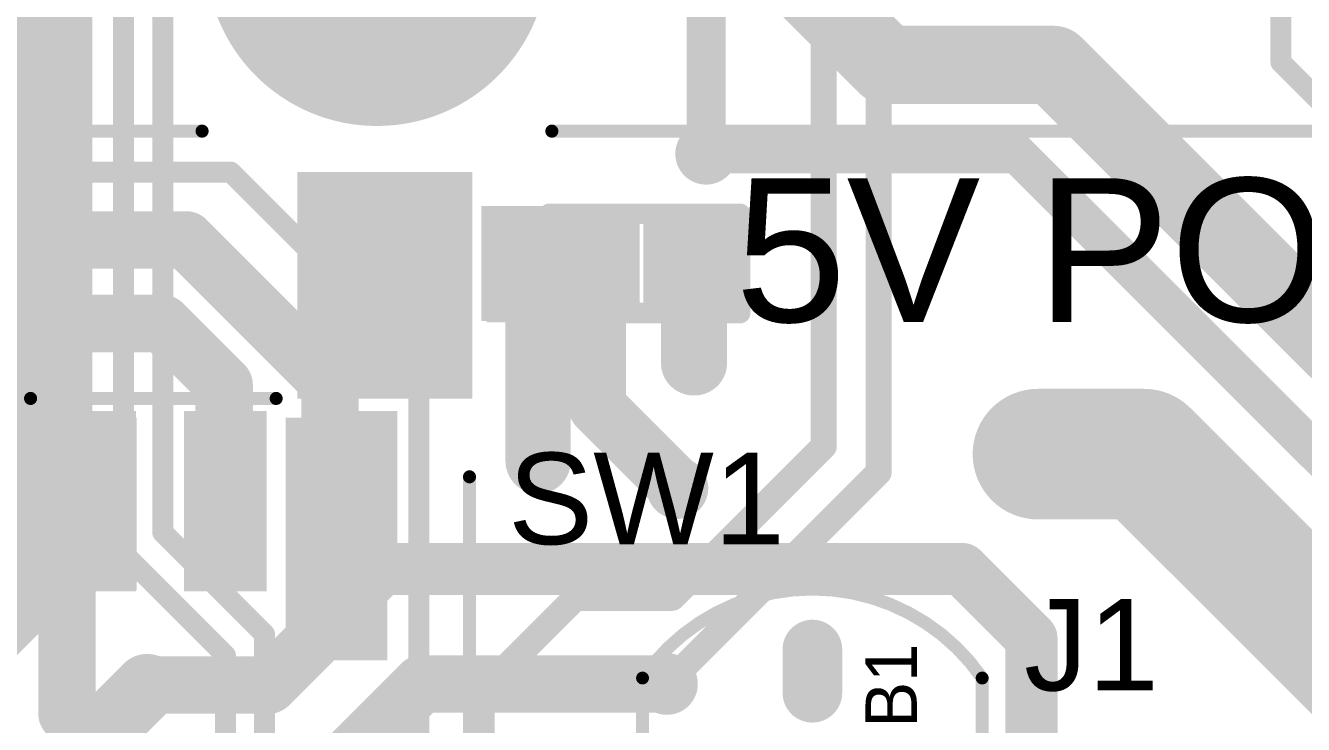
# Model space of a CAD drawing. Header units: millimetres. Extents: x -1.41 to 1.41, y -0.13 to 2.68.
# Drawn here: x -0.8745 to -0.3854, y 0.4985 to 0.7661 of the extents above; entities that cross this region are included whole.
import ezdxf

# ---------------------------------------------------------------- set-up
doc = ezdxf.new("R2010")
doc.units = ezdxf.units.MM
doc.header["$MEASUREMENT"] = 0
for name, color, linetype in [('BottomLayer', 5, 'Continuous'), ('BottomPaste', 16, 'Continuous'), ('BottomSolder', 6, 'Continuous'), ('Mechanical2', 216, 'Continuous'), ('MultiLayer', 9, 'Continuous'), ('PadHoleLayer', 156, 'Continuous'), ('TopLayer', 1, 'Continuous'), ('TopOverlay', 2, 'Continuous'), ('TopPaste', 8, 'Continuous'), ('TopSolder', 216, 'Continuous'), ('ViaHoleLayer', 16, 'Continuous')]:
    doc.layers.add(name, color=color, linetype=linetype)
doc.styles.add('Arial', font='', dxfattribs={"height": 0.2})
doc.styles.get('Arial').set_extended_font_data('Arial')

# ---------------------------------------------------------------- blocks, each defined once
blk = doc.blocks.new('T_______S______13___A________5')
at = {"layer": 'TopLayer'}
for points in [[(-0.20669, 0.11811), (-0.12795, 0.11811), (-0.12795, 0.05906), (-0.20669, 0.05906)], [(0.12795, 0.11811), (0.20669, 0.11811), (0.20669, 0.05906), (0.12795, 0.05906)], [(-0.20669, -0.05906), (-0.12795, -0.05906), (-0.12795, -0.11811), (-0.20669, -0.11811)], [(0.12795, -0.05906), (0.20669, -0.05906), (0.20669, -0.11811), (0.12795, -0.11811)]]:
    blk.add_hatch(color=1, dxfattribs=at).paths.add_polyline_path(points)
at = {"layer": 'TopPaste'}
for points in [[(-0.20669, 0.11811), (-0.12795, 0.11811), (-0.12795, 0.05906), (-0.20669, 0.05906)], [(0.12795, 0.11811), (0.20669, 0.11811), (0.20669, 0.05906), (0.12795, 0.05906)], [(-0.20669, -0.05906), (-0.12795, -0.05906), (-0.12795, -0.11811), (-0.20669, -0.11811)], [(0.12795, -0.05906), (0.20669, -0.05906), (0.20669, -0.11811), (0.12795, -0.11811)]]:
    blk.add_hatch(color=8, dxfattribs=at).paths.add_polyline_path(points)
at = {"layer": 'TopSolder'}
for points in [[(-0.21069, 0.12211), (-0.12395, 0.12211), (-0.12395, 0.05506), (-0.21069, 0.05506)], [(0.12395, 0.12211), (0.21069, 0.12211), (0.21069, 0.05506), (0.12395, 0.05506)], [(-0.21069, -0.05506), (-0.12395, -0.05506), (-0.12395, -0.12211), (-0.21069, -0.12211)], [(0.12395, -0.05506), (0.21069, -0.05506), (0.21069, -0.12211), (0.12395, -0.12211)]]:
    blk.add_hatch(color=216, dxfattribs=at).paths.add_polyline_path(points)
at = {"layer": 'TopOverlay', "const_width": 0.005}
for points in [[(-0.09, 0.121), (0.094, 0.121)], [(-0.124, 0.047), (-0.124, -0.047)], [(0.124, 0.047), (0.124, -0.047)], [(-0.09, -0.121), (0.094, -0.121)]]:
    blk.add_lwpolyline(points, dxfattribs=at)
at = {"layer": 'TopOverlay', "const_width": 0.0025}
for points in [[(-0.09125, 0.121, 1), (-0.08875, 0.121, 1)], [(0.09275, 0.121, 1), (0.09525, 0.121, 1)], [(-0.12525, 0.047, 1), (-0.12275, 0.047, 1)], [(0.12275, 0.047, 1), (0.12525, 0.047, 1)], [(-0.12525, -0.047, 1), (-0.12275, -0.047, 1)], [(0.12275, -0.047, 1), (0.12525, -0.047, 1)], [(-0.09125, -0.121, 1), (-0.08875, -0.121, 1)], [(0.09275, -0.121, 1), (0.09525, -0.121, 1)]]:
    blk.add_lwpolyline(points, format="xyb", close=True, dxfattribs=at)
blk = doc.blocks.new('R__0603_B_6')
at = {"layer": 'BottomLayer'}
for points in [[(-0.045, -0.0175), (-0.045, 0.0175), (-0.015, 0.0175), (-0.015, -0.0175)], [(0.015, -0.0175), (0.015, 0.0175), (0.045, 0.0175), (0.045, -0.0175)]]:
    blk.add_hatch(color=5, dxfattribs=at).paths.add_polyline_path(points)
at = {"layer": 'BottomPaste'}
for points in [[(-0.045, -0.0175), (-0.045, 0.0175), (-0.015, 0.0175), (-0.015, -0.0175)], [(0.015, -0.0175), (0.015, 0.0175), (0.045, 0.0175), (0.045, -0.0175)]]:
    blk.add_hatch(color=16, dxfattribs=at).paths.add_polyline_path(points)
at = {"layer": 'BottomSolder'}
for points in [[(-0.049, -0.0215), (-0.049, 0.0215), (-0.011, 0.0215), (-0.011, -0.0215)], [(0.011, -0.0215), (0.011, 0.0215), (0.049, 0.0215), (0.049, -0.0215)]]:
    blk.add_hatch(color=6, dxfattribs=at).paths.add_polyline_path(points)
blk = doc.blocks.new('SOIC_8_B_14')
at = {"layer": 'BottomLayer'}
for points in [[(-0.13681, 0.06319), (-0.13681, 0.08681), (-0.07579, 0.08681), (-0.07579, 0.06319)], [(0.07579, 0.06319), (0.07579, 0.08681), (0.13681, 0.08681), (0.13681, 0.06319)], [(-0.13681, 0.01319), (-0.13681, 0.03681), (-0.07579, 0.03681), (-0.07579, 0.01319)], [(0.07579, 0.01319), (0.07579, 0.03681), (0.13681, 0.03681), (0.13681, 0.01319)], [(-0.13681, -0.03681), (-0.13681, -0.01319), (-0.07579, -0.01319), (-0.07579, -0.03681)], [(0.07579, -0.03681), (0.07579, -0.01319), (0.13681, -0.01319), (0.13681, -0.03681)], [(-0.13681, -0.08681), (-0.13681, -0.06319), (-0.07579, -0.06319), (-0.07579, -0.08681)], [(0.07579, -0.08681), (0.07579, -0.06319), (0.13681, -0.06319), (0.13681, -0.08681)]]:
    blk.add_hatch(color=5, dxfattribs=at).paths.add_polyline_path(points)
at = {"layer": 'BottomPaste'}
for points in [[(-0.13681, 0.06319), (-0.13681, 0.08681), (-0.07579, 0.08681), (-0.07579, 0.06319)], [(0.07579, 0.06319), (0.07579, 0.08681), (0.13681, 0.08681), (0.13681, 0.06319)], [(-0.13681, 0.01319), (-0.13681, 0.03681), (-0.07579, 0.03681), (-0.07579, 0.01319)], [(0.07579, 0.01319), (0.07579, 0.03681), (0.13681, 0.03681), (0.13681, 0.01319)], [(-0.13681, -0.03681), (-0.13681, -0.01319), (-0.07579, -0.01319), (-0.07579, -0.03681)], [(0.07579, -0.03681), (0.07579, -0.01319), (0.13681, -0.01319), (0.13681, -0.03681)], [(-0.13681, -0.08681), (-0.13681, -0.06319), (-0.07579, -0.06319), (-0.07579, -0.08681)], [(0.07579, -0.08681), (0.07579, -0.06319), (0.13681, -0.06319), (0.13681, -0.08681)]]:
    blk.add_hatch(color=16, dxfattribs=at).paths.add_polyline_path(points)
at = {"layer": 'BottomSolder'}
for points in [[(-0.14081, 0.05919), (-0.14081, 0.09081), (-0.07179, 0.09081), (-0.07179, 0.05919)], [(0.07179, 0.05919), (0.07179, 0.09081), (0.14081, 0.09081), (0.14081, 0.05919)], [(-0.14081, 0.00919), (-0.14081, 0.04081), (-0.07179, 0.04081), (-0.07179, 0.00919)], [(0.07179, 0.00919), (0.07179, 0.04081), (0.14081, 0.04081), (0.14081, 0.00919)], [(-0.14081, -0.04081), (-0.14081, -0.00919), (-0.07179, -0.00919), (-0.07179, -0.04081)], [(0.07179, -0.04081), (0.07179, -0.00919), (0.14081, -0.00919), (0.14081, -0.04081)], [(-0.14081, -0.09081), (-0.14081, -0.05919), (-0.07179, -0.05919), (-0.07179, -0.09081)], [(0.07179, -0.09081), (0.07179, -0.05919), (0.14081, -0.05919), (0.14081, -0.09081)]]:
    blk.add_hatch(color=6, dxfattribs=at).paths.add_polyline_path(points)
blk = doc.blocks.new('5520425_3_39')
at = {"layer": 'PadHoleLayer'}
h = blk.add_hatch(color=156, dxfattribs=at)
edge = h.paths.add_edge_path()
edge.add_arc((0.2, -0.175), 0.06555, 0, 360)
at = {"layer": 'TopOverlay', "const_width": 0.005}
for points in [[(0.26752, -0.10807), (0.26752, 0.19508)], [(0.26752, -0.43524), (0.26752, -0.24193)]]:
    blk.add_lwpolyline(points, dxfattribs=at)
at = {"layer": 'TopOverlay', "const_width": 0.0025}
for points in [[(0.26627, -0.10807, 1), (0.26877, -0.10807, 1)], [(0.26627, -0.24193, 1), (0.26877, -0.24193, 1)]]:
    blk.add_lwpolyline(points, format="xyb", close=True, dxfattribs=at)
blk = doc.blocks.new('MC_318FB_41')
at = {"layer": 'BottomLayer'}
h = blk.add_hatch(color=5, dxfattribs=at)
edge = h.paths.add_edge_path()
edge.add_arc((-0.09449, 0.08465), 0.01969, 0, 360)
h = blk.add_hatch(color=5, dxfattribs=at)
edge = h.paths.add_edge_path()
edge.add_arc((0.09449, 0.08465), 0.01969, 0, 360)
h = blk.add_hatch(color=5, dxfattribs=at)
edge = h.paths.add_edge_path()
edge.add_arc((-0.09449, -0.08465), 0.01969, 0, 360)
h = blk.add_hatch(color=5, dxfattribs=at)
edge = h.paths.add_edge_path()
edge.add_arc((0.09449, -0.08465), 0.01969, 0, 360)
at = {"layer": 'BottomSolder'}
h = blk.add_hatch(color=6, dxfattribs=at)
edge = h.paths.add_edge_path()
edge.add_arc((-0.09449, 0.08465), 0.02369, 0, 360)
h = blk.add_hatch(color=6, dxfattribs=at)
edge = h.paths.add_edge_path()
edge.add_arc((0.09449, 0.08465), 0.02369, 0, 360)
h = blk.add_hatch(color=6, dxfattribs=at)
edge = h.paths.add_edge_path()
edge.add_arc((-0.14764, 0), 0.004, 0, 360)
h = blk.add_hatch(color=6, dxfattribs=at)
edge = h.paths.add_edge_path()
edge.add_arc((0.14764, 0), 0.004, 0, 360)
h = blk.add_hatch(color=6, dxfattribs=at)
edge = h.paths.add_edge_path()
edge.add_arc((-0.09449, -0.08465), 0.02369, 0, 360)
h = blk.add_hatch(color=6, dxfattribs=at)
edge = h.paths.add_edge_path()
edge.add_arc((0.09449, -0.08465), 0.02369, 0, 360)
at = {"layer": 'MultiLayer'}
h = blk.add_hatch(color=9, dxfattribs=at)
edge = h.paths.add_edge_path()
edge.add_arc((-0.09449, 0.08465), 0.01969, 0, 360)
h = blk.add_hatch(color=9, dxfattribs=at)
edge = h.paths.add_edge_path()
edge.add_arc((0.09449, 0.08465), 0.01969, 0, 360)
h = blk.add_hatch(color=9, dxfattribs=at)
edge = h.paths.add_edge_path()
edge.add_arc((-0.09449, -0.08465), 0.01969, 0, 360)
h = blk.add_hatch(color=9, dxfattribs=at)
edge = h.paths.add_edge_path()
edge.add_arc((0.09449, -0.08465), 0.01969, 0, 360)
at = {"layer": 'PadHoleLayer'}
h = blk.add_hatch(color=156, dxfattribs=at)
edge = h.paths.add_edge_path()
edge.add_arc((-0.09449, 0.08465), 0.01378, 0, 360)
h = blk.add_hatch(color=156, dxfattribs=at)
edge = h.paths.add_edge_path()
edge.add_arc((0.09449, 0.08465), 0.01378, 0, 360)
h = blk.add_hatch(color=156, dxfattribs=at)
edge = h.paths.add_edge_path()
edge.add_arc((-0.14764, 0), 0.01299, 0, 360)
h = blk.add_hatch(color=156, dxfattribs=at)
edge = h.paths.add_edge_path()
edge.add_arc((0.13937, 0), 0.01142, 90, 270)
edge.add_line((0.13937, -0.01142), (0.15591, -0.01142))
edge.add_arc((0.15591, 0), 0.01142, 270, 450)
edge.add_line((0.15591, 0.01142), (0.13937, 0.01142))
h = blk.add_hatch(color=156, dxfattribs=at)
edge = h.paths.add_edge_path()
edge.add_arc((-0.09449, -0.08465), 0.01378, 0, 360)
h = blk.add_hatch(color=156, dxfattribs=at)
edge = h.paths.add_edge_path()
edge.add_arc((0.09449, -0.08465), 0.01378, 0, 360)
at = {"layer": 'TopLayer'}
h = blk.add_hatch(color=1, dxfattribs=at)
edge = h.paths.add_edge_path()
edge.add_arc((-0.09449, 0.08465), 0.01969, 0, 360)
h = blk.add_hatch(color=1, dxfattribs=at)
edge = h.paths.add_edge_path()
edge.add_arc((0.09449, 0.08465), 0.01969, 0, 360)
for points in [[(-0.11417, 0.04803), (-0.10236, 0.04803), (-0.10236, 0.00866), (-0.11417, 0.00866)], [(-0.09449, 0.04803), (-0.08268, 0.04803), (-0.08268, 0.00866), (-0.09449, 0.00866)], [(-0.0748, 0.04803), (-0.06299, 0.04803), (-0.06299, 0.00866), (-0.0748, 0.00866)], [(-0.05512, 0.04803), (-0.04331, 0.04803), (-0.04331, 0.00866), (-0.05512, 0.00866)], [(-0.03543, 0.04803), (-0.02362, 0.04803), (-0.02362, 0.00866), (-0.03543, 0.00866)], [(-0.01575, 0.04803), (-0.00394, 0.04803), (-0.00394, 0.00866), (-0.01575, 0.00866)], [(0.00394, 0.04803), (0.01575, 0.04803), (0.01575, 0.00866), (0.00394, 0.00866)], [(0.02362, 0.04803), (0.03543, 0.04803), (0.03543, 0.00866), (0.02362, 0.00866)], [(0.04331, 0.04803), (0.05512, 0.04803), (0.05512, 0.00866), (0.04331, 0.00866)], [(0.06299, 0.04803), (0.0748, 0.04803), (0.0748, 0.00866), (0.06299, 0.00866)], [(0.08268, 0.04803), (0.09449, 0.04803), (0.09449, 0.00866), (0.08268, 0.00866)], [(0.10236, 0.04803), (0.11417, 0.04803), (0.11417, 0.00866), (0.10236, 0.00866)], [(-0.11417, -0.00866), (-0.10236, -0.00866), (-0.10236, -0.04803), (-0.11417, -0.04803)], [(-0.09449, -0.00866), (-0.08268, -0.00866), (-0.08268, -0.04803), (-0.09449, -0.04803)], [(-0.0748, -0.00866), (-0.06299, -0.00866), (-0.06299, -0.04803), (-0.0748, -0.04803)], [(-0.05512, -0.00866), (-0.04331, -0.00866), (-0.04331, -0.04803), (-0.05512, -0.04803)], [(-0.03543, -0.00866), (-0.02362, -0.00866), (-0.02362, -0.04803), (-0.03543, -0.04803)], [(-0.01575, -0.00866), (-0.00394, -0.00866), (-0.00394, -0.04803), (-0.01575, -0.04803)], [(0.00394, -0.00866), (0.01575, -0.00866), (0.01575, -0.04803), (0.00394, -0.04803)], [(0.02362, -0.00866), (0.03543, -0.00866), (0.03543, -0.04803), (0.02362, -0.04803)], [(0.04331, -0.00866), (0.05512, -0.00866), (0.05512, -0.04803), (0.04331, -0.04803)], [(0.06299, -0.00866), (0.0748, -0.00866), (0.0748, -0.04803), (0.06299, -0.04803)], [(0.08268, -0.00866), (0.09449, -0.00866), (0.09449, -0.04803), (0.08268, -0.04803)], [(0.10236, -0.00866), (0.11417, -0.00866), (0.11417, -0.04803), (0.10236, -0.04803)]]:
    blk.add_hatch(color=1, dxfattribs=at).paths.add_polyline_path(points)
h = blk.add_hatch(color=1, dxfattribs=at)
edge = h.paths.add_edge_path()
edge.add_arc((-0.09449, -0.08465), 0.01969, 0, 360)
h = blk.add_hatch(color=1, dxfattribs=at)
edge = h.paths.add_edge_path()
edge.add_arc((0.09449, -0.08465), 0.01969, 0, 360)
at = {"layer": 'TopPaste'}
for points in [[(-0.11417, 0.04803), (-0.10236, 0.04803), (-0.10236, 0.00866), (-0.11417, 0.00866)], [(-0.09449, 0.04803), (-0.08268, 0.04803), (-0.08268, 0.00866), (-0.09449, 0.00866)], [(-0.0748, 0.04803), (-0.06299, 0.04803), (-0.06299, 0.00866), (-0.0748, 0.00866)], [(-0.05512, 0.04803), (-0.04331, 0.04803), (-0.04331, 0.00866), (-0.05512, 0.00866)], [(-0.03543, 0.04803), (-0.02362, 0.04803), (-0.02362, 0.00866), (-0.03543, 0.00866)], [(-0.01575, 0.04803), (-0.00394, 0.04803), (-0.00394, 0.00866), (-0.01575, 0.00866)], [(0.00394, 0.04803), (0.01575, 0.04803), (0.01575, 0.00866), (0.00394, 0.00866)], [(0.02362, 0.04803), (0.03543, 0.04803), (0.03543, 0.00866), (0.02362, 0.00866)], [(0.04331, 0.04803), (0.05512, 0.04803), (0.05512, 0.00866), (0.04331, 0.00866)], [(0.06299, 0.04803), (0.0748, 0.04803), (0.0748, 0.00866), (0.06299, 0.00866)], [(0.08268, 0.04803), (0.09449, 0.04803), (0.09449, 0.00866), (0.08268, 0.00866)], [(0.10236, 0.04803), (0.11417, 0.04803), (0.11417, 0.00866), (0.10236, 0.00866)], [(-0.11417, -0.00866), (-0.10236, -0.00866), (-0.10236, -0.04803), (-0.11417, -0.04803)], [(-0.09449, -0.00866), (-0.08268, -0.00866), (-0.08268, -0.04803), (-0.09449, -0.04803)], [(-0.0748, -0.00866), (-0.06299, -0.00866), (-0.06299, -0.04803), (-0.0748, -0.04803)], [(-0.05512, -0.00866), (-0.04331, -0.00866), (-0.04331, -0.04803), (-0.05512, -0.04803)], [(-0.03543, -0.00866), (-0.02362, -0.00866), (-0.02362, -0.04803), (-0.03543, -0.04803)], [(-0.01575, -0.00866), (-0.00394, -0.00866), (-0.00394, -0.04803), (-0.01575, -0.04803)], [(0.00394, -0.00866), (0.01575, -0.00866), (0.01575, -0.04803), (0.00394, -0.04803)], [(0.02362, -0.00866), (0.03543, -0.00866), (0.03543, -0.04803), (0.02362, -0.04803)], [(0.04331, -0.00866), (0.05512, -0.00866), (0.05512, -0.04803), (0.04331, -0.04803)], [(0.06299, -0.00866), (0.0748, -0.00866), (0.0748, -0.04803), (0.06299, -0.04803)], [(0.08268, -0.00866), (0.09449, -0.00866), (0.09449, -0.04803), (0.08268, -0.04803)], [(0.10236, -0.00866), (0.11417, -0.00866), (0.11417, -0.04803), (0.10236, -0.04803)]]:
    blk.add_hatch(color=8, dxfattribs=at).paths.add_polyline_path(points)
at = {"layer": 'TopSolder'}
h = blk.add_hatch(color=216, dxfattribs=at)
edge = h.paths.add_edge_path()
edge.add_arc((-0.09449, 0.08465), 0.02369, 0, 360)
h = blk.add_hatch(color=216, dxfattribs=at)
edge = h.paths.add_edge_path()
edge.add_arc((0.09449, 0.08465), 0.02369, 0, 360)
for points in [[(-0.11817, 0.05203), (-0.09836, 0.05203), (-0.09836, 0.00466), (-0.11817, 0.00466)], [(-0.09849, 0.05203), (-0.07868, 0.05203), (-0.07868, 0.00466), (-0.09849, 0.00466)], [(-0.0788, 0.05203), (-0.05899, 0.05203), (-0.05899, 0.00466), (-0.0788, 0.00466)], [(-0.05912, 0.05203), (-0.03931, 0.05203), (-0.03931, 0.00466), (-0.05912, 0.00466)], [(-0.03943, 0.05203), (-0.01962, 0.05203), (-0.01962, 0.00466), (-0.03943, 0.00466)], [(-0.01975, 0.05203), (0.00006, 0.05203), (0.00006, 0.00466), (-0.01975, 0.00466)], [(-0.00006, 0.05203), (0.01975, 0.05203), (0.01975, 0.00466), (-0.00006, 0.00466)], [(0.01962, 0.05203), (0.03943, 0.05203), (0.03943, 0.00466), (0.01962, 0.00466)], [(0.03931, 0.05203), (0.05912, 0.05203), (0.05912, 0.00466), (0.03931, 0.00466)], [(0.05899, 0.05203), (0.0788, 0.05203), (0.0788, 0.00466), (0.05899, 0.00466)], [(0.07868, 0.05203), (0.09849, 0.05203), (0.09849, 0.00466), (0.07868, 0.00466)], [(0.09836, 0.05203), (0.11817, 0.05203), (0.11817, 0.00466), (0.09836, 0.00466)], [(-0.11817, -0.00466), (-0.09836, -0.00466), (-0.09836, -0.05203), (-0.11817, -0.05203)], [(-0.09849, -0.00466), (-0.07868, -0.00466), (-0.07868, -0.05203), (-0.09849, -0.05203)], [(-0.0788, -0.00466), (-0.05899, -0.00466), (-0.05899, -0.05203), (-0.0788, -0.05203)], [(-0.05912, -0.00466), (-0.03931, -0.00466), (-0.03931, -0.05203), (-0.05912, -0.05203)], [(-0.03943, -0.00466), (-0.01962, -0.00466), (-0.01962, -0.05203), (-0.03943, -0.05203)], [(-0.01975, -0.00466), (0.00006, -0.00466), (0.00006, -0.05203), (-0.01975, -0.05203)], [(-0.00006, -0.00466), (0.01975, -0.00466), (0.01975, -0.05203), (-0.00006, -0.05203)], [(0.01962, -0.00466), (0.03943, -0.00466), (0.03943, -0.05203), (0.01962, -0.05203)], [(0.03931, -0.00466), (0.05912, -0.00466), (0.05912, -0.05203), (0.03931, -0.05203)], [(0.05899, -0.00466), (0.0788, -0.00466), (0.0788, -0.05203), (0.05899, -0.05203)], [(0.07868, -0.00466), (0.09849, -0.00466), (0.09849, -0.05203), (0.07868, -0.05203)], [(0.09836, -0.00466), (0.11817, -0.00466), (0.11817, -0.05203), (0.09836, -0.05203)]]:
    blk.add_hatch(color=216, dxfattribs=at).paths.add_polyline_path(points)
h = blk.add_hatch(color=216, dxfattribs=at)
edge = h.paths.add_edge_path()
edge.add_arc((-0.14764, 0), 0.004, 0, 360)
h = blk.add_hatch(color=216, dxfattribs=at)
edge = h.paths.add_edge_path()
edge.add_arc((0.14764, 0), 0.004, 0, 360)
h = blk.add_hatch(color=216, dxfattribs=at)
edge = h.paths.add_edge_path()
edge.add_arc((-0.09449, -0.08465), 0.02369, 0, 360)
h = blk.add_hatch(color=216, dxfattribs=at)
edge = h.paths.add_edge_path()
edge.add_arc((0.09449, -0.08465), 0.02369, 0, 360)
at = {"layer": 'TopOverlay', "const_width": 0.00492}
for points in [[(-0.14, -0.065, -0.558791), (-0.14, 0.065)], [(0.145, 0.065, -0.523952), (0.145, -0.065)]]:
    blk.add_lwpolyline(points, format="xyb", dxfattribs=at)
for points in [[(-0.14, 0.06501), (0.145, 0.06501)], [(-0.14, -0.06499), (0.145, -0.06499)]]:
    blk.add_lwpolyline(points, dxfattribs=at)
at = {"layer": 'TopOverlay', "const_width": 0.00246}
for points in [[(-0.14123, 0.06501, 1), (-0.13877, 0.06501, 1)], [(-0.14123, 0.065, 1), (-0.13877, 0.065, 1)], [(0.14377, 0.06501, 1), (0.14623, 0.06501, 1)], [(0.14377, 0.065, 1), (0.14623, 0.065, 1)], [(-0.14123, -0.06499, 1), (-0.13877, -0.06499, 1)], [(-0.14123, -0.065, 1), (-0.13877, -0.065, 1)], [(0.14377, -0.06499, 1), (0.14623, -0.06499, 1)], [(0.14377, -0.065, 1), (0.14623, -0.065, 1)]]:
    blk.add_lwpolyline(points, format="xyb", close=True, dxfattribs=at)
at = {"layer": 'TopOverlay'}
for s, p in [('A1', (-0.151, 0.027)), ('B1', (0.126, -0.04))]:
    blk.add_text(s, height=0.019685, dxfattribs=at).set_placement(p)
blk = doc.blocks.new('LED_0402_128')
at = {"layer": 'TopLayer'}
for points in [[(-0.03091, 0.01417), (-0.0065, 0.01417), (-0.0065, -0.01417), (-0.03091, -0.01417)], [(0.0065, 0.01417), (0.03091, 0.01417), (0.03091, -0.01417), (0.0065, -0.01417)]]:
    blk.add_hatch(color=1, dxfattribs=at).paths.add_polyline_path(points)
at = {"layer": 'TopOverlay'}
blk.add_hatch(color=2, dxfattribs=at).paths.add_polyline_path([(0.037, -0.022), (0.063, -0.022), (0.063, 0.022), (0.037, 0.022)])
at = {"layer": 'TopPaste'}
for points in [[(-0.03091, 0.01417), (-0.0065, 0.01417), (-0.0065, -0.01417), (-0.03091, -0.01417)], [(0.0065, 0.01417), (0.03091, 0.01417), (0.03091, -0.01417), (0.0065, -0.01417)]]:
    blk.add_hatch(color=8, dxfattribs=at).paths.add_polyline_path(points)
at = {"layer": 'TopSolder'}
for points in [[(-0.03491, 0.01817), (-0.0025, 0.01817), (-0.0025, -0.01817), (-0.03491, -0.01817)], [(0.0025, 0.01817), (0.03491, 0.01817), (0.03491, -0.01817), (0.0025, -0.01817)]]:
    blk.add_hatch(color=216, dxfattribs=at).paths.add_polyline_path(points)
at = {"layer": 'TopOverlay', "const_width": 0.00787}
for points in [[(0.037, 0.019), (-0.036, 0.019)], [(-0.036, 0.019), (-0.036, -0.019)], [(0.037, 0.019), (0.037, -0.019)], [(0.037, -0.019), (-0.036, -0.019)]]:
    blk.add_lwpolyline(points, dxfattribs=at)
at = {"layer": 'TopOverlay', "const_width": 0.00394}
for points in [[(-0.03797, 0.019, 1), (-0.03403, 0.019, 1)], [(-0.03797, 0.019, 1), (-0.03403, 0.019, 1)], [(0.03503, 0.019, 1), (0.03897, 0.019, 1)], [(0.03503, 0.019, 1), (0.03897, 0.019, 1)], [(-0.03797, -0.019, 1), (-0.03403, -0.019, 1)], [(-0.03797, -0.019, 1), (-0.03403, -0.019, 1)], [(0.03503, -0.019, 1), (0.03897, -0.019, 1)], [(0.03503, -0.019, 1), (0.03897, -0.019, 1)]]:
    blk.add_lwpolyline(points, format="xyb", close=True, dxfattribs=at)

msp = doc.modelspace()

# ---------------------------------------------------------------- hatches: boundary and pattern name
at = {"layer": 'BottomLayer'}
h = msp.add_hatch(color=5, dxfattribs=at)
edge = h.paths.add_edge_path()
edge.add_arc((-0.614, 0.717), 0.01181, 0, 360)
h = msp.add_hatch(color=5, dxfattribs=at)
edge = h.paths.add_edge_path()
edge.add_arc((-0.61865, 0.63679), 0.01181, 0, 360)
for points in [[(-0.872, 0.55), (-0.832, 0.55), (-0.832, 0.616), (-0.872, 0.616)], [(-0.775, 0.523), (-0.736, 0.523), (-0.736, 0.616), (-0.775, 0.616)]]:
    msp.add_hatch(color=5, dxfattribs=at).paths.add_polyline_path(points)
h = msp.add_hatch(color=5, dxfattribs=at)
edge = h.paths.add_edge_path()
edge.add_arc((-0.487, 0.602), 0.01181, 0, 360)
h = msp.add_hatch(color=5, dxfattribs=at)
edge = h.paths.add_edge_path()
edge.add_arc((-0.678, 0.599), 0.01181, 0, 360)
h = msp.add_hatch(color=5, dxfattribs=at)
edge = h.paths.add_edge_path()
edge.add_arc((-0.625, 0.589), 0.01181, 0, 360)
h = msp.add_hatch(color=5, dxfattribs=at)
edge = h.paths.add_edge_path()
edge.add_arc((-0.76, 0.537), 0.01181, 0, 360)
h = msp.add_hatch(color=5, dxfattribs=at)
edge = h.paths.add_edge_path()
edge.add_arc((-0.82742, 0.51358), 0.01181, 0, 360)
h = msp.add_hatch(color=5, dxfattribs=at)
edge = h.paths.add_edge_path()
edge.add_arc((-0.629, 0.514), 0.01181, 0, 360)
at = {"layer": 'BottomSolder'}
h = msp.add_hatch(color=6, dxfattribs=at)
edge = h.paths.add_edge_path()
edge.add_arc((-0.614, 0.717), 0.00591, 0, 360)
h = msp.add_hatch(color=6, dxfattribs=at)
edge = h.paths.add_edge_path()
edge.add_arc((-0.61865, 0.63679), 0.00591, 0, 360)
h = msp.add_hatch(color=6, dxfattribs=at)
edge = h.paths.add_edge_path()
edge.add_arc((-0.487, 0.602), 0.00591, 0, 360)
h = msp.add_hatch(color=6, dxfattribs=at)
edge = h.paths.add_edge_path()
edge.add_arc((-0.678, 0.599), 0.00591, 0, 360)
h = msp.add_hatch(color=6, dxfattribs=at)
edge = h.paths.add_edge_path()
edge.add_arc((-0.625, 0.589), 0.00591, 0, 360)
h = msp.add_hatch(color=6, dxfattribs=at)
edge = h.paths.add_edge_path()
edge.add_arc((-0.76, 0.537), 0.00591, 0, 360)
h = msp.add_hatch(color=6, dxfattribs=at)
edge = h.paths.add_edge_path()
edge.add_arc((-0.82742, 0.51358), 0.00591, 0, 360)
h = msp.add_hatch(color=6, dxfattribs=at)
edge = h.paths.add_edge_path()
edge.add_arc((-0.629, 0.514), 0.00591, 0, 360)
at = {"layer": 'TopLayer'}
h = msp.add_hatch(color=1, dxfattribs=at)
edge = h.paths.add_edge_path()
edge.add_arc((-0.614, 0.717), 0.01181, 0, 360)
h = msp.add_hatch(color=1, dxfattribs=at)
edge = h.paths.add_edge_path()
edge.add_arc((-0.61865, 0.63679), 0.01181, 0, 360)
h = msp.add_hatch(color=1, dxfattribs=at)
edge = h.paths.add_edge_path()
edge.add_arc((-0.487, 0.602), 0.01181, 0, 360)
h = msp.add_hatch(color=1, dxfattribs=at)
edge = h.paths.add_edge_path()
edge.add_arc((-0.678, 0.599), 0.01181, 0, 360)
h = msp.add_hatch(color=1, dxfattribs=at)
edge = h.paths.add_edge_path()
edge.add_arc((-0.625, 0.589), 0.01181, 0, 360)
h = msp.add_hatch(color=1, dxfattribs=at)
edge = h.paths.add_edge_path()
edge.add_arc((-0.76, 0.537), 0.01181, 0, 360)
h = msp.add_hatch(color=1, dxfattribs=at)
edge = h.paths.add_edge_path()
edge.add_arc((-0.82742, 0.51358), 0.01181, 0, 360)
h = msp.add_hatch(color=1, dxfattribs=at)
edge = h.paths.add_edge_path()
edge.add_arc((-0.629, 0.514), 0.01181, 0, 360)
at = {"layer": 'TopSolder'}
h = msp.add_hatch(color=216, dxfattribs=at)
edge = h.paths.add_edge_path()
edge.add_arc((-0.614, 0.717), 0.00591, 0, 360)
h = msp.add_hatch(color=216, dxfattribs=at)
edge = h.paths.add_edge_path()
edge.add_arc((-0.61865, 0.63679), 0.00591, 0, 360)
h = msp.add_hatch(color=216, dxfattribs=at)
edge = h.paths.add_edge_path()
edge.add_arc((-0.487, 0.602), 0.00591, 0, 360)
h = msp.add_hatch(color=216, dxfattribs=at)
edge = h.paths.add_edge_path()
edge.add_arc((-0.678, 0.599), 0.00591, 0, 360)
h = msp.add_hatch(color=216, dxfattribs=at)
edge = h.paths.add_edge_path()
edge.add_arc((-0.625, 0.589), 0.00591, 0, 360)
h = msp.add_hatch(color=216, dxfattribs=at)
edge = h.paths.add_edge_path()
edge.add_arc((-0.76, 0.537), 0.00591, 0, 360)
h = msp.add_hatch(color=216, dxfattribs=at)
edge = h.paths.add_edge_path()
edge.add_arc((-0.82742, 0.51358), 0.00591, 0, 360)
h = msp.add_hatch(color=216, dxfattribs=at)
edge = h.paths.add_edge_path()
edge.add_arc((-0.629, 0.514), 0.00591, 0, 360)
at = {"layer": 'ViaHoleLayer'}
h = msp.add_hatch(color=16, dxfattribs=at)
edge = h.paths.add_edge_path()
edge.add_arc((-0.614, 0.717), 0.00591, 0, 360)
h = msp.add_hatch(color=16, dxfattribs=at)
edge = h.paths.add_edge_path()
edge.add_arc((-0.61865, 0.63679), 0.00591, 0, 360)
h = msp.add_hatch(color=16, dxfattribs=at)
edge = h.paths.add_edge_path()
edge.add_arc((-0.487, 0.602), 0.00591, 0, 360)
h = msp.add_hatch(color=16, dxfattribs=at)
edge = h.paths.add_edge_path()
edge.add_arc((-0.678, 0.599), 0.00591, 0, 360)
h = msp.add_hatch(color=16, dxfattribs=at)
edge = h.paths.add_edge_path()
edge.add_arc((-0.625, 0.589), 0.00591, 0, 360)
h = msp.add_hatch(color=16, dxfattribs=at)
edge = h.paths.add_edge_path()
edge.add_arc((-0.76, 0.537), 0.00591, 0, 360)
h = msp.add_hatch(color=16, dxfattribs=at)
edge = h.paths.add_edge_path()
edge.add_arc((-0.82742, 0.51358), 0.00591, 0, 360)
h = msp.add_hatch(color=16, dxfattribs=at)
edge = h.paths.add_edge_path()
edge.add_arc((-0.629, 0.514), 0.00591, 0, 360)

# ---------------------------------------------------------------- linework, layer by layer
at = {"layer": 'BottomLayer'}
for points, const_width in [([(-0.548, 0.595), (-0.548, 0.95)], 0.01), ([(-0.569, 0.605), (-0.569, 0.903)], 0.01), ([(-0.614, 0.717), (-0.614, 0.832)], 0.015), ([(-0.394, 0.752), (-0.394, 0.808)], 0.008), ([(-0.394, 0.752), (-0.253, 0.611)], 0.008), ([(-0.927, 0.71), (-0.796, 0.71)], 0.008), ([(-0.796, 0.71), (-0.724, 0.638)], 0.008), ([(-0.935, 0.684), (-0.81299, 0.684)], 0.022), ([(-0.81299, 0.684), (-0.758, 0.62901)], 0.022), ([(-0.67831, 0.59931), (-0.67831, 0.67531)], 0.025), ([(-0.679, 0.676), (-0.67831, 0.67531)], 0.022), ([(-0.61882, 0.63696), (-0.61882, 0.67318)], 0.025), ([(-0.61882, 0.67318), (-0.61869, 0.67331)], 0.022), ([(-0.961, 0.652), (-0.822, 0.652)], 0.022), ([(-0.822, 0.652), (-0.7985, 0.6285)], 0.022), ([(-0.61882, 0.63696), (-0.61865, 0.63679)], 0.022), ([(-0.724, 0.23), (-0.724, 0.638)], 0.008), ([(-0.7985, 0.5845), (-0.7985, 0.6285)], 0.022), ([(-0.758, 0.58531), (-0.758, 0.62901)], 0.022), ([(-0.67831, 0.59931), (-0.678, 0.599)], 0.022), ([(-0.627, 0.547), (-0.569, 0.605)], 0.01), ([(-0.758, 0.58531), (-0.75381, 0.5895)], 0.022), ([(-0.629, 0.514), (-0.548, 0.595)], 0.01), ([(-0.7985, 0.5845), (-0.798, 0.584)], 0.022), ([(-0.74881, 0.56449), (-0.74881, 0.58531)], 0.022), ([(-0.85862, 0.52735), (-0.85862, 0.57262)], 0.022), ([(-0.75969, 0.55361), (-0.74881, 0.56449)], 0.022), ([(-0.75969, 0.53625), (-0.75969, 0.55361)], 0.022), ([(-0.7, 0.511), (-0.664, 0.547)], 0.01), ([(-0.664, 0.547), (-0.627, 0.547)], 0.01), ([(-0.78142, 0.51358), (-0.75969, 0.53531)], 0.022), ([(-0.85862, 0.50262), (-0.85862, 0.52735)], 0.022), ([(-0.82742, 0.51358), (-0.78142, 0.51358)], 0.022), ([(-0.85862, 0.50262), (-0.833, 0.477)], 0.022), ([(-0.7, 0.439), (-0.7, 0.511)], 0.01)]:
    msp.add_lwpolyline(points, dxfattribs=dict(at, const_width=const_width))
for points, const_width in [([(-0.396, 0.752, 1), (-0.392, 0.752, 1)], 0.004), ([(-0.396, 0.752, 1), (-0.392, 0.752, 1)], 0.004), ([(-0.61775, 0.717, 1), (-0.61025, 0.717, 1)], 0.0075), ([(-0.798, 0.71, 1), (-0.794, 0.71, 1)], 0.004), ([(-0.798, 0.71, 1), (-0.794, 0.71, 1)], 0.004), ([(-0.81849, 0.684, 1), (-0.80749, 0.684, 1)], 0.011), ([(-0.81849, 0.684, 1), (-0.80749, 0.684, 1)], 0.011), ([(-0.68456, 0.67531, 1), (-0.67206, 0.67531, 1)], 0.0125), ([(-0.6845, 0.676, 1), (-0.6735, 0.676, 1)], 0.011), ([(-0.68381, 0.67531, 1), (-0.67281, 0.67531, 1)], 0.011), ([(-0.62507, 0.67318, 1), (-0.61257, 0.67318, 1)], 0.0125), ([(-0.62432, 0.67318, 1), (-0.61332, 0.67318, 1)], 0.011), ([(-0.62419, 0.67331, 1), (-0.61319, 0.67331, 1)], 0.011), ([(-0.8275, 0.652, 1), (-0.8165, 0.652, 1)], 0.011), ([(-0.8275, 0.652, 1), (-0.8165, 0.652, 1)], 0.011), ([(-0.62507, 0.63696, 1), (-0.61257, 0.63696, 1)], 0.0125), ([(-0.62432, 0.63696, 1), (-0.61332, 0.63696, 1)], 0.011), ([(-0.62415, 0.63679, 1), (-0.61315, 0.63679, 1)], 0.011), ([(-0.726, 0.638, 1), (-0.722, 0.638, 1)], 0.004), ([(-0.726, 0.638, 1), (-0.722, 0.638, 1)], 0.004), ([(-0.804, 0.6285, 1), (-0.793, 0.6285, 1)], 0.011), ([(-0.804, 0.6285, 1), (-0.793, 0.6285, 1)], 0.011), ([(-0.7635, 0.62901, 1), (-0.7525, 0.62901, 1)], 0.011), ([(-0.7635, 0.62901, 1), (-0.7525, 0.62901, 1)], 0.011), ([(-0.68456, 0.59931, 1), (-0.67206, 0.59931, 1)], 0.0125), ([(-0.68381, 0.59931, 1), (-0.67281, 0.59931, 1)], 0.011), ([(-0.6835, 0.599, 1), (-0.6725, 0.599, 1)], 0.011), ([(-0.5715, 0.605, 1), (-0.5665, 0.605, 1)], 0.005), ([(-0.5715, 0.605, 1), (-0.5665, 0.605, 1)], 0.005), ([(-0.75931, 0.5895, 1), (-0.74831, 0.5895, 1)], 0.011), ([(-0.5505, 0.595, 1), (-0.5455, 0.595, 1)], 0.005), ([(-0.5505, 0.595, 1), (-0.5455, 0.595, 1)], 0.005), ([(-0.804, 0.5845, 1), (-0.793, 0.5845, 1)], 0.011), ([(-0.804, 0.5845, 1), (-0.793, 0.5845, 1)], 0.011), ([(-0.8035, 0.584, 1), (-0.7925, 0.584, 1)], 0.011), ([(-0.7635, 0.58531, 1), (-0.7525, 0.58531, 1)], 0.011), ([(-0.7635, 0.58531, 1), (-0.7525, 0.58531, 1)], 0.011), ([(-0.75431, 0.58531, 1), (-0.74331, 0.58531, 1)], 0.011), ([(-0.86412, 0.57262, 1), (-0.85312, 0.57262, 1)], 0.011), ([(-0.75431, 0.56449, 1), (-0.74331, 0.56449, 1)], 0.011), ([(-0.75431, 0.56449, 1), (-0.74331, 0.56449, 1)], 0.011), ([(-0.76519, 0.55361, 1), (-0.75419, 0.55361, 1)], 0.011), ([(-0.76519, 0.55361, 1), (-0.75419, 0.55361, 1)], 0.011), ([(-0.6665, 0.547, 1), (-0.6615, 0.547, 1)], 0.005), ([(-0.6665, 0.547, 1), (-0.6615, 0.547, 1)], 0.005), ([(-0.6295, 0.547, 1), (-0.6245, 0.547, 1)], 0.005), ([(-0.6295, 0.547, 1), (-0.6245, 0.547, 1)], 0.005), ([(-0.76519, 0.53625, 1), (-0.75419, 0.53625, 1)], 0.011), ([(-0.76519, 0.53531, 1), (-0.75419, 0.53531, 1)], 0.011), ([(-0.86412, 0.52735, 1), (-0.85312, 0.52735, 1)], 0.011), ([(-0.86412, 0.52735, 1), (-0.85312, 0.52735, 1)], 0.011), ([(-0.83292, 0.51358, 1), (-0.82192, 0.51358, 1)], 0.011), ([(-0.78692, 0.51358, 1), (-0.77592, 0.51358, 1)], 0.011), ([(-0.78692, 0.51358, 1), (-0.77592, 0.51358, 1)], 0.011), ([(-0.6315, 0.514, 1), (-0.6265, 0.514, 1)], 0.005), ([(-0.86412, 0.50262, 1), (-0.85312, 0.50262, 1)], 0.011), ([(-0.86412, 0.50262, 1), (-0.85312, 0.50262, 1)], 0.011), ([(-0.7025, 0.511, 1), (-0.6975, 0.511, 1)], 0.005), ([(-0.7025, 0.511, 1), (-0.6975, 0.511, 1)], 0.005)]:
    msp.add_lwpolyline(points, format="xyb", close=True, dxfattribs=dict(at, const_width=const_width))
at = {"layer": 'Mechanical2', "const_width": 0.015}
msp.add_lwpolyline([(1.39764, 1.27953, 1), (-1.39764, 1.27953, 1)], format="xyb", close=True, dxfattribs=at)
at = {"layer": 'TopLayer'}
for points, const_width in [([(-0.837, 0.564), (-0.837, 1.05221)], 0.008), ([(-0.822, 0.572), (-0.822, 1.046)], 0.008), ([(-0.864, 0.56), (-0.864, 0.912)], 0.03), ([(-0.706, 0.912), (-0.545, 0.751)], 0.03), ([(-0.545, 0.751), (-0.481, 0.751)], 0.03), ([(-0.481, 0.751), (-0.346, 0.616)], 0.03), ([(-0.615, 0.717), (-0.614, 0.717)], 0.015), ([(-0.614, 0.717), (-0.495, 0.717)], 0.015), ([(-0.495, 0.717), (-0.223, 0.445)], 0.015), ([(-0.6557, 0.62014), (-0.6557, 0.677)], 0.022), ([(-0.61847, 0.63696), (-0.61847, 0.67682)], 0.025), ([(-0.61847, 0.67682), (-0.6183, 0.677)], 0.022), ([(-0.61865, 0.63679), (-0.61847, 0.63696)], 0.022), ([(-0.6557, 0.62014), (-0.625, 0.58944)], 0.022), ([(-0.487, 0.602), (-0.44636, 0.602)], 0.05), ([(-0.44636, 0.602), (-0.33836, 0.494)], 0.05), ([(-0.625, 0.589), (-0.625, 0.58944)], 0.022), ([(-0.897, 0.527), (-0.864, 0.56)], 0.03), ([(-0.822, 0.572), (-0.783, 0.533)], 0.008), ([(-0.837, 0.564), (-0.798, 0.525)], 0.008), ([(-0.75902, 0.537), (-0.73802, 0.558)], 0.02), ([(-0.73802, 0.558), (-0.516, 0.558)], 0.02), ([(-0.516, 0.558), (-0.4895, 0.5315)], 0.02), ([(-0.76, 0.537), (-0.75902, 0.537)], 0.02), ([(-0.4895, 0.48354), (-0.4895, 0.5315)], 0.02), ([(-0.783, 0.272), (-0.783, 0.533)], 0.008), ([(-0.798, 0.263), (-0.798, 0.525)], 0.008), ([(-0.857, 0.484), (-0.828, 0.513)], 0.025), ([(-0.76, 0.477), (-0.723, 0.514)], 0.022), ([(-0.723, 0.514), (-0.629, 0.514)], 0.022)]:
    msp.add_lwpolyline(points, dxfattribs=dict(at, const_width=const_width))
for points, const_width in [([(-0.5525, 0.751, 1), (-0.5375, 0.751, 1)], 0.015), ([(-0.5525, 0.751, 1), (-0.5375, 0.751, 1)], 0.015), ([(-0.4885, 0.751, 1), (-0.4735, 0.751, 1)], 0.015), ([(-0.4885, 0.751, 1), (-0.4735, 0.751, 1)], 0.015), ([(-0.61875, 0.717, 1), (-0.61125, 0.717, 1)], 0.0075), ([(-0.61775, 0.717, 1), (-0.61025, 0.717, 1)], 0.0075), ([(-0.61775, 0.717, 1), (-0.61025, 0.717, 1)], 0.0075), ([(-0.49875, 0.717, 1), (-0.49125, 0.717, 1)], 0.0075), ([(-0.49875, 0.717, 1), (-0.49125, 0.717, 1)], 0.0075), ([(-0.6612, 0.677, 1), (-0.6502, 0.677, 1)], 0.011), ([(-0.62472, 0.67682, 1), (-0.61222, 0.67682, 1)], 0.0125), ([(-0.62397, 0.67682, 1), (-0.61297, 0.67682, 1)], 0.011), ([(-0.6238, 0.677, 1), (-0.6128, 0.677, 1)], 0.011), ([(-0.62472, 0.63696, 1), (-0.61222, 0.63696, 1)], 0.0125), ([(-0.62415, 0.63679, 1), (-0.61315, 0.63679, 1)], 0.011), ([(-0.62397, 0.63696, 1), (-0.61297, 0.63696, 1)], 0.011), ([(-0.6612, 0.62014, 1), (-0.6502, 0.62014, 1)], 0.011), ([(-0.6612, 0.62014, 1), (-0.6502, 0.62014, 1)], 0.011), ([(-0.4995, 0.602, 1), (-0.4745, 0.602, 1)], 0.025), ([(-0.45886, 0.602, 1), (-0.43386, 0.602, 1)], 0.025), ([(-0.45886, 0.602, 1), (-0.43386, 0.602, 1)], 0.025), ([(-0.6305, 0.58944, 1), (-0.6195, 0.58944, 1)], 0.011), ([(-0.6305, 0.58944, 1), (-0.6195, 0.58944, 1)], 0.011), ([(-0.6305, 0.589, 1), (-0.6195, 0.589, 1)], 0.011), ([(-0.8715, 0.56, 1), (-0.8565, 0.56, 1)], 0.015), ([(-0.8715, 0.56, 1), (-0.8565, 0.56, 1)], 0.015), ([(-0.824, 0.572, 1), (-0.82, 0.572, 1)], 0.004), ([(-0.824, 0.572, 1), (-0.82, 0.572, 1)], 0.004), ([(-0.839, 0.564, 1), (-0.835, 0.564, 1)], 0.004), ([(-0.839, 0.564, 1), (-0.835, 0.564, 1)], 0.004), ([(-0.74302, 0.558, 1), (-0.73302, 0.558, 1)], 0.01), ([(-0.74302, 0.558, 1), (-0.73302, 0.558, 1)], 0.01), ([(-0.521, 0.558, 1), (-0.511, 0.558, 1)], 0.01), ([(-0.521, 0.558, 1), (-0.511, 0.558, 1)], 0.01), ([(-0.765, 0.537, 1), (-0.755, 0.537, 1)], 0.01), ([(-0.76402, 0.537, 1), (-0.75402, 0.537, 1)], 0.01), ([(-0.76402, 0.537, 1), (-0.75402, 0.537, 1)], 0.01), ([(-0.4945, 0.5315, 1), (-0.4845, 0.5315, 1)], 0.01), ([(-0.4945, 0.5315, 1), (-0.4845, 0.5315, 1)], 0.01), ([(-0.785, 0.533, 1), (-0.781, 0.533, 1)], 0.004), ([(-0.785, 0.533, 1), (-0.781, 0.533, 1)], 0.004), ([(-0.8, 0.525, 1), (-0.796, 0.525, 1)], 0.004), ([(-0.8, 0.525, 1), (-0.796, 0.525, 1)], 0.004), ([(-0.83425, 0.513, 1), (-0.82175, 0.513, 1)], 0.0125), ([(-0.7285, 0.514, 1), (-0.7175, 0.514, 1)], 0.011), ([(-0.7285, 0.514, 1), (-0.7175, 0.514, 1)], 0.011), ([(-0.6345, 0.514, 1), (-0.6235, 0.514, 1)], 0.011)]:
    msp.add_lwpolyline(points, format="xyb", close=True, dxfattribs=dict(at, const_width=const_width))

# ---------------------------------------------------------------- block references
for name, p, rotation in [('5520425_3_39', (-0.565, 0.99319), 270), ('T_______S______13___A________5', (-0.82558, 0.49932), 90), ('LED_0402_128', (-0.637, 0.675), 180), ('R__0603_B_6', (-0.649, 0.674), 180), ('SOIC_8_B_14', (-0.823, 0.4777), 270), ('MC_318FB_41', (-0.57334, 0.37127), 90)]:
    msp.add_blockref(name, p, dxfattribs=dict(rotation=rotation))

# ---------------------------------------------------------------- texts
at = {"layer": 'TopOverlay', "style": 'Arial'}
msp.add_text('5V POWER', height=0.055, rotation=360, dxfattribs=at).set_placement((-0.603, 0.65264))
for s, p in [('SW1', (-0.68982, 0.56751)), ('J1', (-0.49233, 0.51151))]:
    msp.add_text(s, height=0.035, dxfattribs=at).set_placement(p)

doc.saveas('drawing.dxf')
